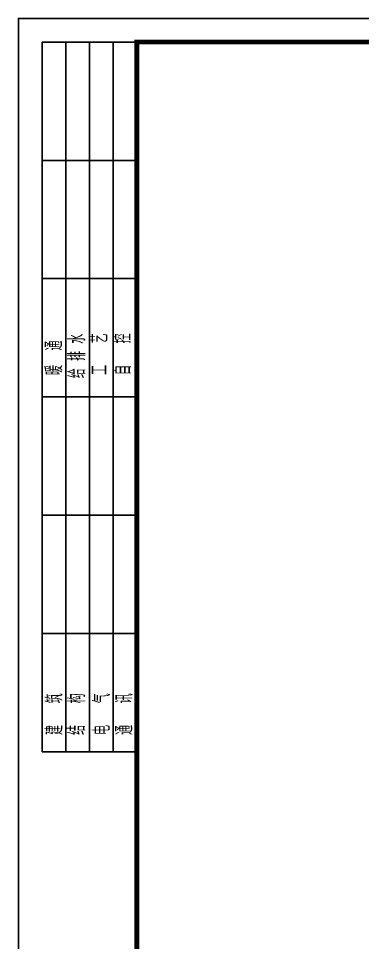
# Model space of a CAD drawing. Extents: x -259369 to -50372, y -155978 to 198088.
# Drawn here: x -218179 to -198986, y -129129 to -77542 of the extents above; entities that cross this region are included whole.
import ezdxf

# ---------------------------------------------------------------- set-up
doc = ezdxf.new("R2010")
doc.units = 0
doc.header["$LTSCALE"] = 1000
doc.header["$MEASUREMENT"] = 0
doc.styles.get("Standard").update_dxf_attribs({"font": 'gbenor.shx', "bigfont": 'gbcbig.shx'})

# ---------------------------------------------------------------- blocks, each defined once
blk = doc.blocks.new('$TITLEBLK$00000095')
for p, q in [((-150, 20), (-150, 0)), ((-150, 20), (0, 20)), ((-125, 20), (-125, 0)), ((-100, 20), (-100, 0)), ((-75, 20), (-75, 0)), ((-75, 20), (-75, 0)), ((-50, 20), (-50, 0)), ((-25, 20), (-25, 0)), ((0, 20), (0, 0)), ((-150, 15), (-75, 15)), ((-75, 15), (0, 15)), ((-150, 10), (-75, 10)), ((-75, 10), (0, 10)), ((-150, 5), (-75, 5)), ((-75, 5), (0, 5))]:
    blk.add_line(p, q)
at = {"width": 0.8}
for s, p in [('建   筑', (-146.45, 15.65)), ('暖  通', (-70.35, 15.73)), ('结   构', (-146.45, 10.91)), ('给 排 水', (-71.03, 10.9)), ('工   艺', (-70.35, 6.13)), ('电   气', (-146.45, 5.65)), ('通   讯', (-146.45, 0.88)), ('自   控', (-70.35, 1.24))]:
    blk.add_text(s, height=3.509, dxfattribs=at).set_placement(p)
blk = doc.blocks.new('rgthtyjyuk')
blk.add_lwpolyline([(0, 0), (420, 0), (420, 297), (0, 297)], close=True)
at = {"const_width": 1}
blk.add_lwpolyline([(25, 5), (415, 5), (415, 292), (25, 292)], close=True, dxfattribs=at)
at = {"rotation": 90}
blk.add_blockref('$TITLEBLK$00000095', (25, 292), dxfattribs=at)

msp = doc.modelspace()

# ---------------------------------------------------------------- block references
at = {"xscale": 264.0947391546124, "yscale": 264.0947391546124, "zscale": 264.0947391546124}
msp.add_blockref('rgthtyjyuk', (-218178.93, -155977.93), dxfattribs=at)

doc.saveas('drawing.dxf')
